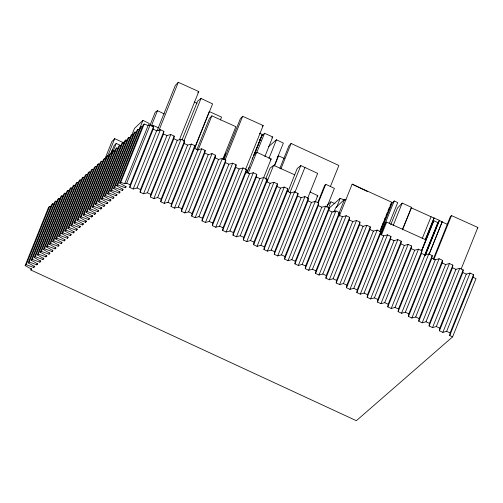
<?xml version="1.0" encoding="UTF-8"?>
<svg xmlns="http://www.w3.org/2000/svg" width="503" height="503" viewBox="0 0 503 503"><rect width="100%" height="100%" fill="white"/><g stroke="black" fill="none" stroke-linecap="round" stroke-linejoin="round"><path stroke-width="0.75" d="M452.593 336.872L449.726 335.545L450.091 332.929L446.651 331.339L442.847 332.357L439.408 330.767L439.773 328.151L436.334 326.56L432.53 327.579L429.084 325.988L429.449 323.372L426.01 321.782L422.206 322.8L418.766 321.21L419.131 318.594L415.692 317.003L411.888 318.022L408.442 316.431L408.807 313.815L405.368 312.225L401.564 313.243L398.125 311.653L398.489 309.037L395.05 307.446L391.24 308.465L387.8 306.874L388.165 304.258L384.726 302.668L380.922 303.686L377.483 302.096L377.847 299.48L374.408 297.889L370.598 298.908L367.159 297.317L367.523 294.701L364.084 293.111L360.28 294.129L356.841 292.539L357.205 289.929L353.76 288.332L349.956 289.351L346.517 287.76L346.881 285.151L343.442 283.554L339.638 284.572L336.199 282.982L336.564 280.372L333.118 278.775L329.314 279.794L325.875 278.203L326.24 275.594L322.8 273.997L318.996 275.015L315.557 273.425L315.922 270.815L312.476 269.218L308.672 270.243L305.233 268.646L305.598 266.037L302.158 264.44L298.354 265.465L294.915 263.868L295.274 261.258L291.834 259.661L288.03 260.686L284.591 259.089L284.956 256.48L281.517 254.889L277.713 255.908L274.267 254.311L274.632 251.701L271.192 250.11L267.389 251.129L263.949 249.532L264.314 246.923L260.875 245.332L257.071 246.351L253.625 244.754L253.99 242.144L250.551 240.553L246.747 241.572L243.307 239.975L243.672 237.366L240.233 235.775L236.429 236.794L232.983 235.203L233.348 232.587L229.909 230.996L226.105 232.015L222.666 230.424L223.03 227.809L219.591 226.218L215.781 227.237L212.341 225.646L212.706 223.03L209.267 221.439L205.463 222.458L202.024 220.867L202.388 218.252L198.949 216.661L195.139 217.68L191.7 216.089L192.064 213.473L188.625 211.882L184.821 212.901L181.382 211.31L181.746 208.695L178.301 207.104L174.497 208.123L171.058 206.532L171.422 203.916L167.983 202.325L164.179 203.344L160.74 201.753L161.105 199.138L157.659 197.547L153.855 198.566L150.416 196.975L150.781 194.359L147.341 192.768L143.537 193.787L140.098 192.196L140.463 189.587L137.017 187.99L133.213 189.009L129.774 187.418L130.139 184.808L153.56 126.549L150.114 124.958L148.127 125.492L144.172 124.015L143.154 124.901L119.739 183.155L126.278 186.864L125.266 187.751L117.702 184.928L116.69 185.814L123.229 189.524L122.21 190.411L114.653 187.588L113.634 188.474L120.179 192.177L119.161 193.064L111.603 190.247L110.585 191.127L117.124 194.837L116.111 195.724L108.547 192.901L107.535 193.787L114.074 197.497L113.056 198.383L105.498 195.56L104.479 196.447L111.025 200.15L110.006 201.037L102.449 198.22L101.43 199.106L107.975 202.81L106.957 203.696L99.399 200.873L98.381 201.76L104.92 205.469L103.907 206.356L96.343 203.533L95.331 204.419L101.87 208.129L100.852 209.015L93.294 206.192L92.275 207.079L98.821 210.782L97.802 211.669L90.244 208.852L89.226 209.732L95.771 213.442L94.753 214.328L87.189 211.505L86.176 212.392L92.715 216.101L91.697 216.988L84.139 214.165L83.121 215.051L89.666 218.761L88.647 219.641L81.09 216.824L80.071 217.711L86.617 221.414L85.598 222.301L78.04 219.478L77.022 220.364L83.561 224.074L82.549 224.96L74.985 222.137L73.972 223.024L80.511 226.734L79.493 227.62L71.935 224.797L70.917 225.684L77.462 229.387L76.443 230.273L68.886 227.457L67.867 228.337L74.413 232.046L73.394 232.933L65.83 230.11L64.818 230.996L71.357 234.706L70.338 235.593L62.781 232.77L61.762 233.656L68.307 237.366L67.289 238.246L59.731 235.429L58.713 236.316L65.258 240.019L64.239 240.906L56.682 238.082L55.663 238.969L62.202 242.679L61.19 243.565L53.626 240.742L52.614 241.629L59.153 245.338L58.134 246.225L50.577 243.402L49.558 244.288L56.103 247.992L55.085 248.878L47.527 246.061L46.509 246.948L53.054 250.651L52.035 251.538L44.471 248.715L43.459 249.601L49.998 253.311L48.986 254.197L41.422 251.374L40.403 252.261L46.949 255.97L45.93 256.851L38.373 254.034L37.354 254.92L43.899 258.624L42.881 259.51L35.323 256.687L34.305 257.574L40.844 261.283L39.831 262.17L32.267 259.347L31.255 260.233L37.794 263.943L36.776 264.829L29.218 262.006L28.199 262.893L34.745 266.596L33.726 267.483L26.169 264.666L25.15 265.553L31.695 269.256L30.846 269.998L356.363 420.697L452.593 336.872L476.014 278.612L473.147 277.285L473.512 274.676L470.072 273.079L466.268 274.104L462.829 272.507L463.194 269.897L459.748 268.3L455.944 269.325L452.505 267.728L452.87 265.119L449.43 263.528L445.627 264.547L442.187 262.95L442.546 260.34L439.106 258.749L435.302 259.768L431.863 258.171L432.228 255.562L428.789 253.971L424.985 254.99L421.539 253.393L421.904 250.783L418.465 249.192L414.661 250.211L411.221 248.614L411.586 246.005L408.147 244.414L404.343 245.433L400.897 243.842L401.262 241.226L397.823 239.635L394.019 240.654L390.58 239.063L390.944 236.448L387.505 234.857L383.701 235.876L380.255 234.285L380.62 231.669L377.181 230.078L373.377 231.097L369.938 229.506L370.302 226.891L366.863 225.3L363.053 226.319L359.614 224.728L359.978 222.112L356.539 220.521L352.735 221.54L349.296 219.949L349.66 217.334L346.221 215.743L342.411 216.762L338.972 215.171L339.336 212.555L335.897 210.964L332.093 211.983L328.654 210.392L329.019 207.777L325.573 206.186L321.769 207.205L318.33 205.614L318.695 202.998L315.255 201.407L311.451 202.426L308.012 200.835L308.377 198.22L304.931 196.629L301.127 197.648L297.688 196.057L298.053 193.448L294.613 191.85L290.809 192.869L287.37 191.278L287.735 188.669L284.289 187.072L280.485 188.091L277.046 186.5L277.411 183.891L273.972 182.293L270.168 183.312L266.728 181.721L267.087 179.112L263.647 177.515L259.844 178.534L256.404 176.943L256.769 174.334L253.33 172.736L249.526 173.761L246.08 172.164L246.445 169.555L243.006 167.958L239.202 168.983L235.762 167.386L236.127 164.777L232.688 163.186L228.884 164.204L225.438 162.607L225.803 159.998L222.364 158.407L218.56 159.426L215.121 157.829L215.485 155.22L212.046 153.629L208.242 154.647L204.796 153.05L205.161 150.441L201.722 148.85L197.918 149.869L194.479 148.272L194.843 145.663L191.404 144.072L187.594 145.09L184.155 143.5L184.519 140.884L181.08 139.293L177.276 140.312L173.837 138.721L174.201 136.106L170.762 134.515L166.952 135.533L163.513 133.943L163.877 131.327L160.438 129.736L156.634 130.755L153.195 129.164L153.56 126.549M25.15 265.553L48.571 207.293L49.583 206.406L50.96 206.922M26.169 264.666L49.583 206.406M28.199 262.893L51.62 204.633L52.639 203.753L54.01 204.262M29.218 262.006L52.639 203.753M31.255 260.233L54.67 201.98L55.688 201.093L57.065 201.602M32.267 259.347L55.688 201.093M34.305 257.574L57.726 199.32L58.738 198.434L60.115 198.949M35.323 256.687L58.738 198.434M30.846 269.998L31.431 268.539M37.354 254.92L60.775 196.66L61.794 195.774L63.164 196.289M38.373 254.034L61.794 195.774M33.726 267.483L34.311 266.03M40.403 252.261L63.824 194.007L64.843 193.121L66.214 193.63M41.422 251.374L64.843 193.121M36.776 264.829L37.36 263.371M43.459 249.601L66.874 191.347L67.892 190.461L69.269 190.977M44.471 248.715L67.892 190.461M39.831 262.17L40.416 260.711M46.509 246.948L69.93 188.688L70.942 187.801L72.319 188.317M47.527 246.061L70.942 187.801M42.881 259.51L43.465 258.058M49.558 244.288L72.979 186.028L73.998 185.148L75.368 185.657M50.577 243.402L73.998 185.148M45.93 256.851L46.515 255.398M52.614 241.629L76.028 183.375L77.047 182.488L78.424 182.998M53.626 240.742L77.047 182.488M48.986 254.197L49.571 252.739M55.663 238.969L79.084 180.715L80.096 179.829L81.473 180.344M56.682 238.082L80.096 179.829M52.035 251.538L52.62 250.079M58.713 236.316L82.134 178.056L83.152 177.169L84.523 177.685M59.731 235.429L83.152 177.169M55.085 248.878L55.67 247.426M61.762 233.656L85.183 175.402L86.202 174.516L87.572 175.025M62.781 232.77L86.202 174.516M58.134 246.225L58.719 244.766M64.818 230.996L88.232 172.743L89.251 171.856L90.628 172.372M65.83 230.11L89.251 171.856M61.19 243.565L61.775 242.106M67.867 228.337L91.288 170.083L92.301 169.197L93.677 169.712M68.886 227.457L92.301 169.197M64.239 240.906L64.824 239.453M70.917 225.684L94.338 167.424L95.356 166.543L96.727 167.053M71.935 224.797L95.356 166.543M67.289 238.246L67.874 236.794M73.972 223.024L97.387 164.77L98.406 163.884L99.783 164.393M74.985 222.137L98.406 163.884M70.338 235.593L70.929 234.134M77.022 220.364L100.437 162.111L101.455 161.224L102.832 161.74M78.04 219.478L101.455 161.224M73.394 232.933L73.979 231.474M80.071 217.711L103.492 159.451L104.511 158.564L105.882 159.08M81.09 216.824L104.511 158.564M104.913 158.961L111.873 141.645L114.703 138.658L123.769 142.858M76.443 230.273L77.028 228.821M83.121 215.051L106.542 156.798L107.56 155.911L108.931 156.42M84.139 214.165L107.56 155.911M107.743 155.968L114.703 138.658M79.493 227.62L80.078 226.161M86.176 212.392L109.591 154.138L110.61 153.252L111.987 153.761M87.189 211.505L110.61 153.252M110.616 154L112.345 149.693M110.849 153.704L114.068 145.707L116.231 143.437L121.217 145.769M82.549 224.96L83.133 223.502M89.226 209.732L112.647 151.478L113.659 150.592L115.036 151.107M112.144 153.616L116.231 143.437M90.244 208.852L113.659 150.592M85.598 222.301L86.183 220.848M92.275 207.079L115.696 148.819L116.715 147.932L118.777 148.706M93.294 206.192L116.715 147.932M88.647 219.641L89.232 218.189M95.331 204.419L118.746 146.166L119.764 145.279L121.141 145.788M96.343 203.533L119.764 145.279M91.697 216.988L92.288 215.529M98.381 201.76L121.795 143.506L122.814 142.619L124.191 143.135M99.399 200.873L122.814 142.619M94.753 214.328L95.337 212.87M101.43 199.106L124.851 140.846L125.869 139.96L127.24 140.475M102.449 198.22L125.869 139.96M97.802 211.669L98.387 210.216M104.479 196.447L127.9 138.193L128.919 137.306L130.29 137.816M105.498 195.56L128.919 137.306M100.852 209.015L101.436 207.557M107.535 193.787L130.95 135.533L131.968 134.647L133.345 135.156M108.547 192.901L134.508 128.384L142.921 120.399L149.228 123.449L148.354 125.624M103.907 206.356L104.492 204.897M110.585 191.127L134.005 132.874L135.018 131.987L136.395 132.503M111.603 190.247L135.018 131.987M106.957 203.696L107.541 202.237M113.634 188.474L137.055 130.214L138.073 129.328L139.444 129.843M114.653 187.588L138.073 129.328M110.006 201.037L110.591 199.584M139.13 129.831L142.921 120.399M116.69 185.814L140.104 127.561L141.123 126.674L142.5 127.184M117.702 184.928L141.123 126.674M113.056 198.383L113.647 196.924M119.739 183.155L120.758 182.268L144.172 124.015M116.111 195.724L116.696 194.265M119.161 193.064L119.745 191.612M120.758 182.268L124.706 183.746L148.127 125.492M122.21 190.411L122.795 188.952M124.706 183.746L126.699 183.211L155.276 112.144L157.477 110.698L164.387 113.992M125.266 187.751L125.851 186.292M151.384 125.857L157.477 110.698M152.214 126.624L152.786 125.203L158.395 127.856M129.774 187.418L153.195 129.164M133.213 189.009L156.634 130.755M157.037 130.899L175.314 85.435L178.282 82.303L198.779 91.565L179.338 139.916M158.847 130.654L178.282 82.303M137.017 187.99L160.438 129.736M140.463 189.587L163.877 131.327M140.098 192.196L163.513 133.943M143.537 193.787L166.952 135.533M147.341 192.768L170.762 134.515M150.781 194.359L174.201 136.106M150.416 196.975L173.837 138.721M153.855 198.566L177.276 140.312M157.659 197.547L181.08 139.293M182.073 139.777L197.591 101.172L201.011 98.45L212.587 103.882L194.73 148.31M183.74 141.418L201.011 98.45M161.105 199.138L184.519 140.884M160.74 201.753L184.155 143.5M164.179 203.344L187.594 145.09M167.983 202.325L191.404 144.072M171.422 203.916L194.843 145.663M171.058 206.532L209.254 111.534L221.553 117.092L220.389 119.984M196.849 149.693L209.43 118.394L211.864 115.835L235.869 126.674L222.703 159.432M174.497 208.123L197.918 149.869M198.107 150.045L211.864 115.835M178.301 207.104L201.722 148.85M181.746 208.695L205.161 150.441M181.382 211.31L204.796 153.05M184.821 212.901L208.242 154.647M188.625 211.882L212.046 153.629M192.064 213.473L215.485 155.22M191.7 216.089L215.121 157.829M195.139 217.68L218.56 159.426M198.949 216.661L222.364 158.407M223.351 159.187L225.671 153.421M223.904 159.684L240.377 118.695L242.666 116.275L263.17 125.536L245.539 169.398M225.036 160.136L242.666 116.275M202.388 218.252L225.803 159.998M202.024 220.867L225.438 162.607M205.463 222.458L228.884 164.204M209.267 221.439L232.688 163.186M212.706 223.03L236.127 164.777M212.341 225.646L235.762 167.386M215.781 227.237L239.202 168.983M219.591 226.218L243.006 167.958M223.03 227.809L246.445 169.555M222.666 230.424L246.08 172.164M247.193 171.416L247.778 169.964M252.166 159.042L252.751 157.59M253.631 155.402L262.277 134.508L259.542 133.27M246.766 173.089L262.277 134.508M248.576 168.882L249.161 167.43M254.116 155.1L261.698 136.25L264.534 133.264L272.739 136.967L264.867 156.546M248.312 173.013L256.675 152.208L271.186 158.961L263.685 177.616M256.662 152.843L264.534 133.264M226.105 232.015L249.526 173.761M229.909 230.996L253.33 172.736M233.348 232.587L256.769 174.334M232.983 235.203L256.404 176.943M236.429 236.794L259.844 178.534M268.923 158.514L276.455 139.771L283.352 143.091L274.374 165.437M240.233 235.775L263.647 177.515M265.672 179.099L270.067 168.165L273.632 165.305L294.72 174.83M243.672 237.366L267.087 179.112M243.307 239.975L266.728 181.721M266.892 182.073L273.632 165.305M274.544 165.908L278.587 155.861L284.289 158.439M246.747 241.572L270.168 183.312M250.551 240.553L273.972 182.293M279.894 168.31L288.955 145.763L291.111 143.481L338.877 165.462L330.396 186.556M280.881 168.939L291.111 143.481M253.99 242.144L277.411 183.891M253.625 244.754L277.046 186.5M257.071 246.351L280.485 188.091M260.875 245.332L284.289 187.072M264.314 246.923L287.735 188.669M263.949 249.532L287.37 191.278M287.98 191.599L297.26 168.43L300.819 165.562L317.67 173.378L307.597 198.427M289.891 192.762L300.819 165.562M267.389 251.129L290.809 192.869M271.192 250.11L294.613 191.85M294.852 192.46L304.919 167.417M274.632 251.701L298.053 193.448M274.267 254.311L297.688 196.057M277.713 255.908L301.127 197.648M281.517 254.889L304.931 196.629M284.956 256.48L308.377 198.22M284.591 259.089L308.012 200.835M288.03 260.686L311.451 202.426M291.834 259.661L315.255 201.407M315.186 202.049L317.783 195.604L309.999 191.995M317.682 202.784L324.661 185.425L325.743 184.287L334.394 188.399L326.837 207.205M318.179 203.093L325.743 184.287M295.274 261.258L318.695 202.998M294.915 263.868L318.33 205.614M298.354 265.465L321.769 207.205M302.158 264.44L325.573 206.186M328.61 207.632L330.943 201.822L334.967 203.633M305.598 266.037L329.019 207.777M328.566 210.455L329.723 207.582L340.217 198.295L344.436 200.2M305.233 268.646L328.654 210.392M308.672 270.243L332.093 211.983M333.891 212.147L335.646 207.789L344.599 199.232L346.007 199.873M336.463 207.638L340.217 198.295M312.476 269.218L335.897 210.964M338.758 213.762L344.599 199.232M315.922 270.815L339.336 212.555M315.557 273.425L338.972 215.171M339.28 216.139L352.144 184.148L391.843 202.288L380.149 231.374M318.996 275.015L342.411 216.762M322.8 273.997L346.221 215.743M326.24 275.594L349.66 217.334M325.875 278.203L349.296 219.949M329.314 279.794L352.735 221.54M333.118 278.775L356.539 220.521M336.564 280.372L359.978 222.112M336.199 282.982L359.614 224.728M339.638 284.572L363.053 226.319M343.442 283.554L366.863 225.3M346.881 285.151L370.302 226.891M346.517 287.76L369.938 229.506M349.956 289.351L373.377 231.097M353.76 288.332L377.181 230.078M380.941 228.45L383.28 222.634M384.154 220.452L385.323 217.541M385.908 216.089L387.373 212.455M387.958 210.996L389.416 207.362M390.001 205.909L390.875 203.728M379.916 231.701L385.468 217.893M357.205 289.929L392.17 203.118L394.195 200.986L397.71 202.571L389.265 223.571M356.841 292.539L380.255 234.285M380.614 234.599L384.889 223.954L386.637 222.1L425.89 239.837L421.615 250.475M380.802 234.291L394.195 200.986M381.507 234.876L386.637 222.1M360.28 294.129L383.701 235.876M390.737 224.791L397.452 208.085L402.18 203.105L411.548 207.337L402.501 229.858M364.084 293.111L387.505 234.857M393.132 225.621L402.18 203.105M367.523 294.701L390.944 236.448M367.159 297.317L390.58 239.063M370.598 298.908L394.019 240.654M374.408 297.889L397.823 239.635M402.677 228.827L411.548 207.337M377.847 299.48L401.262 241.226M377.483 302.096L400.897 243.842M380.922 303.686L404.343 245.433M384.726 302.668L408.147 244.414M388.165 304.258L411.586 246.005M387.8 306.874L411.221 248.614M391.24 308.465L414.661 250.211M422.162 238.692L431.065 216.768L439.402 220.327L425.387 255.191M395.05 307.446L418.465 249.192M425.224 239.874L433.988 218.088M425.368 239.736L434.127 217.95M421.583 250.865L433.573 221.031L433.85 220.748L437.95 222.603L424.784 255.342M421.86 250.582L433.85 220.748M398.489 309.037L421.904 250.783M398.125 311.653L421.539 253.393M424.802 254.895L437.95 222.603M401.564 313.243L424.985 254.99M425.242 255.329L439.402 220.327M405.368 312.225L428.789 253.971M428.921 254.619L442.187 221.792L439.257 220.465M429.053 254.474L442.187 221.792M408.807 313.815L432.228 255.562M408.442 316.431L431.863 258.171M433.284 259.102L450.273 216.85L451.48 215.567L477.85 227.475L461.157 269.004M433.907 259.278L451.48 215.567M411.888 318.022L435.302 259.768M415.692 317.003L439.106 258.749M419.131 318.594L442.546 260.34M418.766 321.21L442.187 262.95M422.206 322.8L445.627 264.547M426.01 321.782L449.43 263.528M429.449 323.372L452.87 265.119M429.084 325.988L452.505 267.728M432.53 327.579L455.944 269.325M436.334 326.56L459.748 268.3M439.773 328.151L463.194 269.897M439.408 330.767L462.829 272.507M442.847 332.357L466.268 274.104M446.651 331.339L470.072 273.079M450.091 332.929L473.512 274.676M449.726 335.545L473.147 277.285M391.171 202.998L391.843 202.288M197.786 92.602L198.779 91.565M254.116 154.911L256.675 152.208M270.212 159.985L271.186 158.961M477.309 228.048L477.85 227.475M262.252 126.504L263.17 125.536M271.79 137.96L272.739 136.967M277.203 157.307L278.587 155.861M316.965 196.453L317.783 195.604M425.211 240.541L425.89 239.837M431.065 216.768L411.146 207.764M151.724 126.146L152.786 125.203M268.596 146.599L276.455 139.771M327.019 205.237L330.943 201.822M122.436 143.154L125.725 140.576M194.139 101.977L196.975 103.26M442.055 221.936L447.569 224.426M259.567 139.45L260.975 140.098M126.699 183.211L130.139 184.808M352.144 184.148L367.473 191.555"/></g></svg>
